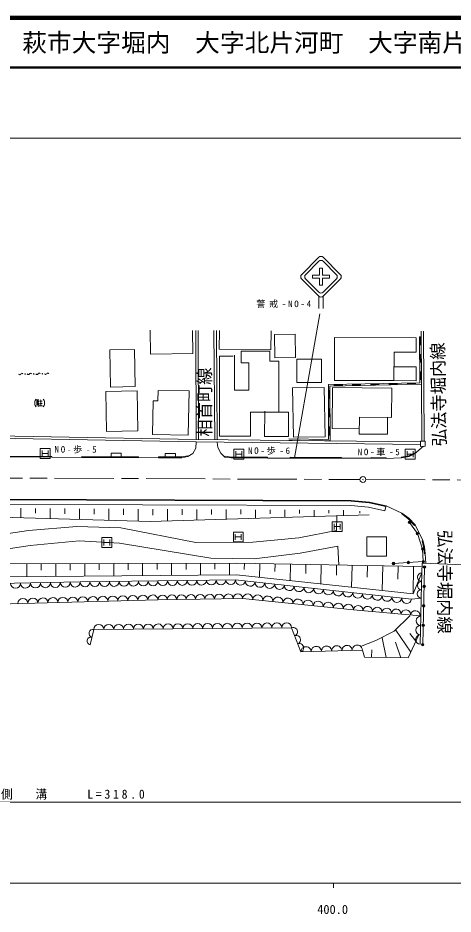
# Model space of a CAD drawing. Units: millimetres, scale not verified. Extents: x 40000 to 680000, y 20000 to 380000.
# Drawn here: x 404143 to 492230, y 198715 to 380000 of the extents above; entities that cross this region are included whole.
import ezdxf
from ezdxf.enums import TextEntityAlignment as Align

# ---------------------------------------------------------------- set-up
doc = ezdxf.new("R2010")
doc.units = ezdxf.units.MM
doc.header["$LTSCALE"] = 1000
doc.linetypes.add('CHAIN', pattern=[18.5, 12, -1.5, 3.5, -1.5])
for name, color, linetype, lineweight in [('M-BGD', 7, 'Continuous', 13), ('M-BMK', 2, 'CHAIN', 13), ('M-BMK-SRVR', 3, 'Continuous', 13), ('M-STR-HTXT', 7, 'Continuous', 13), ('M-STR-STRC', 7, 'Continuous', 13), ('M-TTL', 2, 'Continuous', 140), ('M-TTL-BAND', 7, 'Continuous', 13), ('M-TTL-LINE', 7, 'Continuous', 50)]:
    doc.layers.add(name, color=color, linetype=linetype, lineweight=lineweight)
doc.layers.add('M-BGD-HTXT', color=7, linetype='Continuous')
doc.layers.add('M-TTL-TXT', color=7, linetype='Continuous')
doc.styles.add('ＭＳ ゴシック', font='')
doc.styles.get('ＭＳ ゴシック').set_extended_font_data('MS Gothic')

msp = doc.modelspace()

# ---------------------------------------------------------------- hatches: boundary and pattern name
at = {"layer": 'M-BGD'}
for points in [[(485765, 313746), (485754, 315488), (485454, 315486), (485465, 313744)], [(485788, 310262), (485777, 312004), (485477, 312002), (485488, 310260)], [(485812, 306778), (485800, 308520), (485500, 308518), (485512, 306776)], [(467298, 302903), (467291, 304751), (466991, 304749), (466998, 302902)], [(468066, 305542), (469919, 305578), (469913, 305878), (468060, 305842)], [(471772, 305614), (473625, 305651), (473619, 305950), (471766, 305914)], [(475478, 305687), (477331, 305723), (477325, 306023), (475472, 305987)], [(479184, 305759), (481037, 305795), (481031, 306095), (479178, 306059)], [(482890, 305831), (484743, 305867), (484737, 306167), (482884, 306131)], [(467314, 299208), (467306, 301055), (467006, 301054), (467014, 299206)], [(467329, 295512), (467322, 297360), (467022, 297358), (467029, 295511)], [(458982, 294526), (461282, 294501), (461285, 294801), (458985, 294825)], [(463582, 294476), (465882, 294451), (465885, 294751), (463585, 294776)]]:
    msp.add_hatch(color=256, dxfattribs=at).paths.add_polyline_path(points)

# ---------------------------------------------------------------- linework, layer by layer
for p, q in [((440129, 316793), (440222, 294727)), ((440629, 316795), (440722, 294729)), ((443977, 294678), (443834, 316773)), ((444477, 294681), (444334, 316776)), ((455419, 316732), (455370, 312881)), ((485754, 315487), (485454, 315485)), ((485516, 306182), (485454, 315485)), ((485746, 316612), (485894, 294383)), ((485818, 305888), (485754, 315487)), ((486246, 316616), (486394, 294404)), ((449321, 310232), (449322, 312559)), ((455136, 312557), (449322, 312559)), ((455135, 310549), (455136, 312557)), ((480277, 312408), (480258, 306620)), ((484778, 312393), (480277, 312408)), ((447741, 311558), (444967, 311558)), ((447989, 304697), (447991, 311794)), ((450900, 310231), (449321, 310232)), ((450899, 304696), (450900, 310231)), ((456969, 310549), (455135, 310549)), ((456966, 300255), (456969, 310549)), ((484768, 309385), (480267, 309400)), ((432488, 302522), (432529, 304653)), ((432529, 304653), (438781, 304531)), ((450899, 304696), (447989, 304697)), ((466986, 305821), (485516, 306182)), ((467033, 294739), (466986, 305821)), ((467288, 305527), (485818, 305888)), ((467334, 294436), (467288, 305527)), ((408187, 302746), (408187, 302026)), ((408747, 302746), (408867, 302506)), ((407987, 302506), (408387, 302506)), ((407987, 302266), (408387, 302266)), ((407987, 301866), (407987, 301626)), ((408067, 301866), (408107, 301666)), ((408147, 301866), (408227, 301706)), ((408227, 301906), (408307, 301746)), ((409107, 301506), (408467, 301506)), ((408507, 302506), (409067, 302506)), ((408547, 302026), (409027, 302026)), ((408787, 302506), (408787, 301506)), ((431530, 302540), (432488, 302522)), ((451202, 300257), (458884, 300255)), ((454090, 295349), (454091, 300421)), ((458883, 295347), (458884, 300255)), ((478978, 299181), (478948, 295768)), ((454090, 295349), (458883, 295347)), ((458982, 294525), (467334, 294436)), ((458985, 294825), (467033, 294739)), ((484384, 291923), (484447, 291787)), ((486219, 293351), (484447, 291787)), ((411025, 291118), (411025, 291268)), ((417059, 291104), (411025, 291118)), ((417059, 291254), (428578, 291217)), ((417059, 291254), (417059, 291104)), ((417059, 291104), (428578, 291067)), ((428578, 291067), (428578, 291217)), ((432634, 291038), (428578, 291067)), ((432634, 291188), (432634, 291038)), ((438544, 291246), (438517, 291394)), ((446056, 291174), (446079, 291322)), ((454634, 291123), (454634, 290973)), ((459242, 290967), (454634, 290973)), ((459242, 290967), (459243, 291117)), ((459242, 290967), (469662, 290925)), ((459243, 291117), (469663, 291075)), ((469663, 291075), (469662, 290925)), ((475654, 290911), (469662, 290925)), ((475654, 290911), (475655, 291061)), ((475654, 290911), (478695, 290879)), ((475655, 291061), (478696, 291029)), ((478696, 291029), (478695, 290879)), ((481770, 291019), (478695, 290879)), ((481770, 291019), (481747, 291167)), ((471606, 282397), (344959, 282823)), ((471605, 282247), (344958, 282673)), ((478432, 280259), (478629, 281137)), ((478629, 281137), (478662, 281284)), ((481850, 279848), (478662, 281284)), ((404730, 280794), (404719, 278911)), ((407700, 280777), (407694, 279800)), ((410670, 280759), (410658, 278737)), ((413640, 280742), (413634, 279696)), ((416610, 280725), (416597, 278564)), ((419580, 280708), (419573, 279592)), ((422550, 280690), (422536, 278390)), ((425520, 280673), (425513, 279488)), ((428489, 280656), (428475, 278217)), ((431459, 280639), (431452, 279400)), ((434429, 280622), (434416, 278249)), ((437399, 280604), (437393, 279470)), ((440369, 280587), (440357, 278425)), ((443339, 280570), (443333, 279541)), ((446309, 280553), (446298, 278600)), ((449279, 280535), (449274, 279612)), ((452249, 280518), (452239, 278776)), ((455219, 280501), (455214, 279683)), ((458189, 280484), (458180, 278952)), ((461159, 280467), (461155, 279753)), ((464129, 280449), (464121, 279128)), ((467099, 280432), (467095, 279824)), ((470068, 280415), (470062, 279304)), ((473374, 280234), (473335, 279817)), ((481850, 279848), (481760, 279728)), ((485009, 275688), (483398, 277957)), ((484441, 277332), (484550, 277435)), ((484550, 277435), (486137, 274273)), ((486068, 272555), (485009, 275688)), ((486137, 274273), (485991, 274241)), ((486202, 270017), (486068, 272555)), ((486445, 271595), (486594, 271613)), ((486594, 271613), (486700, 269695)), ((405950, 269589), (405958, 266947)), ((408880, 269597), (408883, 268284)), ((411809, 269605), (411817, 266997)), ((414738, 269614), (414742, 268318)), ((417668, 269622), (417675, 267047)), ((420597, 269631), (420601, 268351)), ((423526, 269639), (423534, 267097)), ((426456, 269647), (426459, 268385)), ((429385, 269656), (429392, 267147)), ((432315, 269664), (432318, 268418)), ((435244, 269673), (435251, 267197)), ((438173, 269681), (438177, 268452)), ((441103, 269689), (441110, 267247)), ((444032, 269698), (444035, 268485)), ((446961, 269706), (446968, 267297)), ((449982, 269681), (449958, 268411)), ((453095, 269621), (453041, 266811)), ((456208, 269561), (456178, 268021)), ((459320, 269502), (459256, 266151)), ((462433, 269442), (462398, 267631)), ((465546, 269382), (465471, 265490)), ((468658, 269323), (468618, 267241)), ((471771, 269263), (471686, 264830)), ((474883, 269203), (474838, 266852)), ((477996, 269144), (477901, 264170)), ((480167, 269630), (486202, 270017)), ((481109, 269084), (481059, 266462)), ((484221, 269024), (484116, 263509)), ((485915, 267726), (485963, 269728)), ((494449, 269356), (485963, 269728)), ((486092, 253209), (486456, 268919)), ((485915, 267726), (484116, 263509)), ((485797, 262617), (485915, 267726)), ((416758, 265892), (398615, 265534)), ((448207, 266356), (416758, 265892)), ((483817, 262429), (448207, 266356)), ((396049, 261308), (432473, 262279)), ((432473, 262279), (449634, 262558)), ((449634, 262558), (472046, 260260)), ((472046, 260260), (485558, 259018)), ((485573, 253325), (485713, 258981)), ((418775, 253192), (419528, 256286)), ((419528, 256286), (459550, 256650)), ((459550, 256650), (461429, 251734)), ((483649, 251680), (480634, 256172)), ((478693, 250616), (477880, 254625)), ((484722, 253934), (483450, 255462)), ((461429, 251734), (473880, 252132)), ((474275, 250679), (473880, 252132)), ((475748, 250658), (475770, 252201)), ((481639, 250574), (480597, 253688))]:
    msp.add_line(p, q, dxfattribs=at)
for points in [[(439504, 316795), (439576, 312141), (430997, 312009), (430922, 316829)], [(455370, 312881), (444873, 313013), (444920, 316774)], [(480258, 306620), (468218, 306659), (468246, 315331)], [(468246, 315331), (484787, 315277), (484778, 312393)], [(444967, 311558), (444963, 295366), (451200, 295365), (451202, 300257)], [(484768, 309385), (484759, 306605), (480258, 306620)], [(404283, 307964), (404394, 307860), (404504, 307826), (404613, 307862), (404721, 307968), (404830, 308074), (404939, 308110), (405049, 308076), (405159, 307972)], [(406035, 307980), (406145, 307876), (406255, 307842), (406364, 307878), (406473, 307984), (406581, 308090), (406690, 308126), (406800, 308092), (406911, 307988)], [(407786, 307996), (407897, 307892), (408007, 307858), (408116, 307894), (408224, 308000), (408333, 308106), (408442, 308142), (408552, 308108), (408662, 308004)], [(409538, 308012), (409648, 307908), (409758, 307874), (409867, 307910), (409976, 308017), (410084, 308123), (410193, 308159), (410303, 308125), (410413, 308021)], [(473259, 296891), (467770, 296939), (467843, 305232)], [(467843, 305232), (479810, 305126), (479757, 299174)], [(407867, 302866), (407787, 302786), (407667, 302626), (407587, 302426), (407547, 302226), (407547, 301986), (407587, 301786), (407667, 301586), (407787, 301426), (407867, 301346)], [(408387, 302746), (407987, 302746), (407987, 302026), (408387, 302026), (408387, 301546), (408307, 301466), (408187, 301466)], [(409227, 302866), (409307, 302786), (409427, 302626), (409507, 302426), (409547, 302226), (409547, 301986), (409507, 301786), (409427, 301586), (409307, 301426), (409227, 301346)], [(438781, 304531), (438607, 295571), (431398, 295711), (431530, 302540)], [(478948, 295768), (473249, 295818), (473279, 299231), (479757, 299174)], [(485616, 294239), (440222, 294727), (381487, 295807)], [(485637, 293739), (440214, 294227), (381508, 295306)], [(440214, 294227), (440162, 292940), (439583, 291860), (438544, 291246)], [(446056, 291174), (445190, 291953), (444588, 293068), (444467, 294181)], [(379806, 292019), (380588, 291480), (381560, 291194), (411025, 291118)], [(379891, 292142), (380653, 291617), (381582, 291344), (411025, 291268)], [(425076, 291228), (425077, 291928), (422996, 291932), (422995, 291231)], [(436054, 291183), (436055, 291883), (433974, 291887), (433973, 291186)], [(481747, 291167), (483281, 291411), (484384, 291923)], [(432634, 291188), (437330, 291181), (438517, 291394)], [(432634, 291038), (437343, 291031), (438544, 291246)], [(446056, 291174), (447293, 290978), (454634, 290973)], [(446079, 291322), (447304, 291128), (454634, 291123)], [(481770, 291019), (483325, 291267), (484447, 291787)], [(478432, 280259), (475117, 281005), (471560, 281347), (344955, 281773)], [(354006, 281742), (354170, 277465), (368615, 274834), (376413, 274152), (382099, 273956), (397215, 274961), (406307, 276304), (416088, 277107), (424981, 276879), (440127, 273898), (451681, 273949), (461012, 274824), (468622, 276308), (468699, 279264)], [(478629, 281137), (475260, 281895), (471591, 282248)], [(478662, 281284), (475283, 282043), (471606, 282397)], [(475256, 279458), (430924, 278145), (358872, 280250)], [(484441, 277332), (483156, 278685), (481760, 279728)], [(484550, 277435), (483256, 278798), (481850, 279848)], [(469119, 269314), (468875, 273117), (461250, 271700), (451960, 270594), (443197, 270743), (424721, 273769), (416560, 274239), (406602, 273275), (397154, 271876), (381972, 270702), (376288, 270936), (368256, 271851), (353608, 274412), (353496, 273284), (342980, 272993)], [(486445, 271595), (486272, 272979), (485991, 274241)], [(486594, 271613), (486420, 273004), (486137, 274273)], [(343999, 266983), (348966, 270026), (359796, 270262), (383045, 269705), (398627, 269568), (448426, 269710), (485778, 268994)], [(484138, 263507), (448356, 267309), (386447, 266780), (376732, 264934), (362771, 266519), (347457, 266540), (344426, 265990)], [(483817, 262429), (485797, 262617), (485713, 258981)], [(483470, 259020), (480315, 255976), (476625, 254071), (473471, 252839)], [(485259, 255061), (483112, 250553), (474275, 250679)]]:
    msp.add_lwpolyline(points, dxfattribs=at)
for points in [[(460289, 316038), (460357, 311295), (456182, 311235), (456113, 315978)], [(427723, 312953), (427886, 305442), (422894, 305334), (422731, 312845)], [(465573, 310940), (465577, 306242), (460620, 306238), (460616, 310936)], [(466150, 305270), (466321, 295281), (459903, 295170), (459731, 305160)], [(428275, 304538), (428428, 296462), (422107, 296342), (421954, 304418)], [(486553, 294411), (486597, 293368), (485655, 293327), (485610, 294371)], [(478725, 271091), (474767, 271114), (474789, 275033), (478747, 275010)]]:
    msp.add_lwpolyline(points, close=True, dxfattribs=at)
for centre, radius in [((405597, 307976), 52.5), ((405597, 307976), 35), ((405597, 307976), 17.5), ((405597, 307976), 1.8), ((407348, 307992), 52.5), ((407348, 307992), 35), ((407348, 307992), 17.5), ((407348, 307992), 1.8), ((409100, 308008), 52.5), ((409100, 308008), 35), ((409100, 308008), 17.5), ((409100, 308008), 1.8), ((483398, 277957), 250), ((483398, 277957), 220), ((483398, 277957), 190), ((483398, 277957), 160), ((483398, 277957), 130), ((483398, 277957), 100), ((483398, 277957), 70), ((483398, 277957), 40), ((483398, 277957), 10), ((485009, 275688), 250), ((485009, 275688), 220), ((485009, 275688), 190), ((485009, 275688), 160), ((485009, 275688), 130), ((485009, 275688), 100), ((485009, 275688), 70), ((485009, 275688), 40), ((485009, 275688), 10), ((486068, 272555), 250), ((486068, 272555), 220), ((486068, 272555), 190), ((486068, 272555), 160), ((486068, 272555), 130), ((486068, 272555), 100), ((486068, 272555), 70), ((486068, 272555), 40), ((486068, 272555), 10), ((486202, 270017), 250), ((486202, 270017), 220), ((486202, 270017), 190), ((486202, 270017), 160), ((486202, 270017), 130), ((486202, 270017), 100), ((480167, 269630), 250), ((480167, 269630), 220), ((480167, 269630), 190), ((480167, 269630), 160), ((480167, 269630), 130), ((480167, 269630), 100), ((480167, 269630), 70), ((480167, 269630), 40), ((480167, 269630), 10), ((483185, 269824), 250), ((483185, 269824), 220), ((483185, 269824), 190), ((483185, 269824), 160), ((483185, 269824), 130), ((483185, 269824), 100), ((483185, 269824), 70), ((483185, 269824), 40), ((483185, 269824), 10), ((486202, 270017), 70), ((486202, 270017), 40), ((486202, 270017), 10), ((486456, 268919), 250), ((486456, 268919), 220), ((486456, 268919), 190), ((486456, 268919), 160), ((486456, 268919), 130), ((486456, 268919), 100), ((486456, 268919), 70), ((486456, 268919), 40), ((486456, 268919), 10), ((486365, 264991), 250), ((486365, 264991), 220), ((486365, 264991), 190), ((486365, 264991), 160), ((486365, 264991), 130), ((486365, 264991), 100), ((486365, 264991), 70), ((486365, 264991), 40), ((486365, 264991), 10), ((486274, 261064), 250), ((486274, 261064), 220), ((486274, 261064), 190), ((486274, 261064), 160), ((486274, 261064), 130), ((486274, 261064), 100), ((486274, 261064), 70), ((486274, 261064), 40), ((486274, 261064), 10), ((486183, 257136), 250), ((486183, 257136), 220), ((486183, 257136), 190), ((486183, 257136), 160), ((486183, 257136), 130), ((486183, 257136), 100), ((486183, 257136), 70), ((486183, 257136), 40), ((486183, 257136), 10), ((486092, 253209), 250), ((486092, 253209), 220), ((486092, 253209), 190), ((486092, 253209), 160), ((486092, 253209), 130), ((486092, 253209), 100), ((486092, 253209), 70), ((486092, 253209), 40), ((486092, 253209), 10)]:
    msp.add_circle(centre, radius, dxfattribs=at)
for centre, radius, start, end in [((485896, 266875), 852, 88.67366, 268.67366), ((403655, 265633), 1008, 181.1291, 1.1291), ((405670, 265673), 1008, 181.1291, 1.1291), ((407686, 265713), 1008, 181.1291, 1.1291), ((409702, 265753), 1008, 181.1291, 1.1291), ((411718, 265792), 1008, 181.1291, 1.1291), ((413734, 265832), 1008, 181.1291, 1.1291), ((415750, 265872), 1008, 181.1291, 1.1291), ((417740, 265906), 983, 180.84528, 0.84528), ((419706, 265935), 983, 180.84528, 0.84528), ((421672, 265964), 983, 180.84528, 0.84528), ((423637, 265993), 983, 180.84528, 0.84528), ((425603, 266022), 983, 180.84528, 0.84528), ((427568, 266051), 983, 180.84528, 0.84528), ((429534, 266080), 983, 180.84528, 0.84528), ((431499, 266109), 983, 180.84528, 0.84528), ((433465, 266138), 983, 180.84528, 0.84528), ((435431, 266167), 983, 180.84528, 0.84528), ((437396, 266196), 983, 180.84528, 0.84528), ((439362, 266225), 983, 180.84528, 0.84528), ((441327, 266254), 983, 180.84528, 0.84528), ((443293, 266283), 983, 180.84528, 0.84528), ((445258, 266312), 983, 180.84528, 0.84528), ((447224, 266341), 983, 180.84528, 0.84528), ((449196, 266247), 995, 173.70822, 353.70822), ((451174, 266028), 995, 173.70822, 353.70822), ((453153, 265810), 995, 173.70822, 353.70822), ((455131, 265592), 995, 173.70822, 353.70822), ((457109, 265374), 995, 173.70822, 353.70822), ((459088, 265156), 995, 173.70822, 353.70822), ((461066, 264938), 995, 173.70822, 353.70822), ((463044, 264720), 995, 173.70822, 353.70822), ((485856, 265171), 852, 88.67366, 268.67366), ((417296, 261874), 1012, 1.52744, 181.52744), ((419320, 261928), 1012, 1.52744, 181.52744), ((421343, 261982), 1012, 1.52744, 181.52744), ((423367, 262036), 1012, 1.52744, 181.52744), ((425390, 262090), 1012, 1.52744, 181.52744), ((427414, 262144), 1012, 1.52744, 181.52744), ((429437, 262198), 1012, 1.52744, 181.52744), ((431461, 262252), 1012, 1.52744, 181.52744), ((433426, 262295), 954, 0.92936, 180.92936), ((435333, 262326), 954, 0.92936, 180.92936), ((437240, 262357), 954, 0.92936, 180.92936), ((439147, 262387), 954, 0.92936, 180.92936), ((441053, 262418), 954, 0.92936, 180.92936), ((442960, 262449), 954, 0.92936, 180.92936), ((444867, 262480), 954, 0.92936, 180.92936), ((446774, 262511), 954, 0.92936, 180.92936), ((448681, 262542), 954, 0.92936, 180.92936), ((450653, 262453), 1024, 354.14579, 174.14579), ((452690, 262244), 1024, 354.14579, 174.14579), ((454728, 262035), 1024, 354.14579, 174.14579), ((465023, 264502), 995, 173.70822, 353.70822), ((467001, 264283), 995, 173.70822, 353.70822), ((468979, 264065), 995, 173.70822, 353.70822), ((470958, 263847), 995, 173.70822, 353.70822), ((472936, 263629), 995, 173.70822, 353.70822), ((474915, 263411), 995, 173.70822, 353.70822), ((476893, 263193), 995, 173.70822, 353.70822), ((478871, 262975), 995, 173.70822, 353.70822), ((480850, 262757), 995, 173.70822, 353.70822), ((485817, 263468), 852, 88.67366, 268.67366), ((405155, 261551), 1012, 1.52744, 181.52744), ((407178, 261605), 1012, 1.52744, 181.52744), ((409202, 261659), 1012, 1.52744, 181.52744), ((411225, 261713), 1012, 1.52744, 181.52744), ((413249, 261767), 1012, 1.52744, 181.52744), ((415272, 261821), 1012, 1.52744, 181.52744), ((456765, 261826), 1024, 354.14579, 174.14579), ((458803, 261618), 1024, 354.14579, 174.14579), ((460840, 261409), 1024, 354.14579, 174.14579), ((462877, 261200), 1024, 354.14579, 174.14579), ((464915, 260991), 1024, 354.14579, 174.14579), ((466952, 260782), 1024, 354.14579, 174.14579), ((468990, 260573), 1024, 354.14579, 174.14579), ((471027, 260364), 1024, 354.14579, 174.14579), ((473011, 260171), 969, 354.74988, 174.74988), ((482828, 262538), 995, 173.70822, 353.70822), ((474941, 259994), 969, 354.74988, 174.74988), ((476872, 259816), 969, 354.74988, 174.74988), ((478802, 259639), 969, 354.74988, 174.74988), ((480732, 259461), 969, 354.74988, 174.74988), ((482662, 259284), 969, 354.74988, 174.74988), ((484593, 259107), 969, 354.74988, 174.74988), ((436537, 256441), 1001, 0.52144, 180.52144), ((438539, 256459), 1001, 0.52144, 180.52144), ((440540, 256477), 1001, 0.52144, 180.52144), ((442541, 256495), 1001, 0.52144, 180.52144), ((444542, 256514), 1001, 0.52144, 180.52144), ((446543, 256532), 1001, 0.52144, 180.52144), ((448544, 256550), 1001, 0.52144, 180.52144), ((450545, 256568), 1001, 0.52144, 180.52144), ((452546, 256587), 1001, 0.52144, 180.52144), ((454548, 256605), 1001, 0.52144, 180.52144), ((456549, 256623), 1001, 0.52144, 180.52144), ((458550, 256641), 1001, 0.52144, 180.52144), ((485689, 258038), 943, 88.58522, 268.58522), ((419340, 255513), 796, 76.32563, 256.32563), ((420528, 256295), 1001, 0.52144, 180.52144), ((422530, 256313), 1001, 0.52144, 180.52144), ((424531, 256332), 1001, 0.52144, 180.52144), ((426532, 256350), 1001, 0.52144, 180.52144), ((428533, 256368), 1001, 0.52144, 180.52144), ((430534, 256386), 1001, 0.52144, 180.52144), ((432535, 256404), 1001, 0.52144, 180.52144), ((434536, 256423), 1001, 0.52144, 180.52144), ((459863, 255831), 877, 290.90778, 110.90778), ((485643, 256153), 943, 88.58522, 268.58522), ((418963, 253965), 796, 76.32563, 256.32563), ((460490, 254192), 877, 290.90778, 110.90778), ((485596, 254267), 943, 88.58522, 268.58522), ((461116, 252553), 877, 290.90778, 110.90778), ((462466, 251767), 1038, 1.8315, 181.8315), ((464542, 251833), 1038, 1.8315, 181.8315), ((466617, 251900), 1038, 1.8315, 181.8315), ((468692, 251966), 1038, 1.8315, 181.8315), ((470767, 252032), 1038, 1.8315, 181.8315), ((472843, 252099), 1038, 1.8315, 181.8315)]:
    msp.add_arc(centre, radius, start, end, dxfattribs=at)
at = {"layer": 'M-BMK'}
for p, q in [((374580, 287023), (473379, 286618)), ((474579, 286613), (573378, 286208))]:
    msp.add_line(p, q, dxfattribs=at)
at = {"layer": 'M-BMK-SRVR'}
for radius in [600, 24]:
    msp.add_circle((473979, 286616), radius, dxfattribs=at)
at = {"layer": 'M-STR-HTXT'}
for p, q in [((150985, 355695), (574183, 355695)), ((256546, 221361), (573773, 221361))]:
    msp.add_line(p, q, dxfattribs=at)
at = {"layer": 'M-STR-STRC'}
for p, q in [((465086, 331589), (461553, 328056)), ((462367, 328056), (465086, 330775)), ((465901, 331589), (469434, 328056)), ((465901, 330775), (468619, 328056)), ((465171, 327971), (465171, 329377)), ((465171, 329377), (465816, 329377)), ((465816, 327971), (465816, 329377)), ((461553, 327242), (465086, 323708)), ((462367, 327242), (465086, 324523)), ((463766, 327971), (465171, 327971)), ((463766, 327326), (463766, 327971)), ((463766, 327326), (465171, 327326)), ((465171, 327326), (465171, 325921)), ((467221, 327971), (465816, 327971)), ((467221, 327326), (465816, 327326)), ((465816, 327326), (465816, 325921)), ((469434, 327242), (465901, 323708)), ((465901, 324523), (468619, 327242)), ((467221, 327326), (467221, 327971)), ((465816, 325921), (465171, 325921)), ((465086, 323708), (465086, 321225)), ((465901, 323708), (465901, 321225)), ((460119, 291017), (465245, 320110)), ((409044, 292494), (409044, 291294)), ((409044, 291894), (410244, 291894)), ((410244, 292494), (410244, 291294)), ((448283, 292351), (448283, 291151)), ((449483, 292351), (449483, 291151)), ((482921, 292366), (482921, 291166)), ((484121, 292366), (484121, 291166)), ((448283, 291751), (449483, 291751)), ((482921, 291766), (484121, 291766)), ((468162, 277691), (468162, 276491)), ((469362, 277691), (469362, 276491)), ((448151, 275596), (448151, 274396)), ((449351, 275596), (449351, 274396)), ((468162, 277091), (469362, 277091)), ((421526, 274476), (421526, 273276)), ((421526, 273876), (422726, 273876)), ((422726, 274476), (422726, 273276)), ((448151, 274996), (449351, 274996))]:
    msp.add_line(p, q, dxfattribs=at)
for points in [[(408644, 290894), (408644, 292894), (410644, 292894), (410644, 290894)], [(447883, 290751), (447883, 292751), (449883, 292751), (449883, 290751)], [(482521, 290766), (482521, 292766), (484521, 292766), (484521, 290766)], [(467762, 276091), (467762, 278091), (469762, 278091), (469762, 276091)], [(447751, 273996), (447751, 275996), (449751, 275996), (449751, 273996)], [(421126, 272876), (421126, 274876), (423126, 274876), (423126, 272876)]]:
    msp.add_lwpolyline(points, close=True, dxfattribs=at)
for centre, start, end in [((465493, 331182), 45, 135), ((465493, 330368), 44.99982, 135), ((461960, 327649), 135, 225), ((462775, 327649), 135, 225.00006), ((468212, 327649), 315.00009, 44.99985), ((469027, 327649), 315, 45), ((465493, 324930), 225.00006, 315.00009), ((465493, 324115), 225, 315)]:
    msp.add_arc(centre, 576, start, end, dxfattribs=at)
at = {"layer": 'M-TTL'}
msp.add_line((680000, 380000), (40000, 380000), dxfattribs=at)
at = {"layer": 'M-TTL-BAND'}
for p, q in [((40000, 205000), (579000, 205000)), ((468000, 205000), (468000, 204000))]:
    msp.add_line(p, q, dxfattribs=at)
at = {"layer": 'M-TTL-LINE'}
msp.add_line((40000, 370000), (680000, 370000), dxfattribs=at)

# ---------------------------------------------------------------- texts
at = {"layer": 'M-BGD-HTXT', "style": 'ＭＳ ゴシック'}
for s, rotation, p in [('弘法寺堀内線', 90.975, (491516, 293381)), ('相首町線', 90.237, (444028, 295302)), ('弘法寺堀内線', 269.744, (488540, 276427))]:
    msp.add_text(s, height=2566, rotation=rotation, dxfattribs=at).set_placement(p, align=Align.BOTTOM_LEFT)
at = {"layer": 'M-STR-HTXT', "insert": (400722, 221861), "char_height": 1833, "attachment_point": 7, "style": 'ＭＳ ゴシック'}
msp.add_mtext('\\T1.47;\\W0.95;側\u3000溝\u3000\u3000L=318.0', dxfattribs=at)
at = {"layer": 'M-STR-STRC', "char_height": 1320, "attachment_point": 7, "style": 'ＭＳ ゴシック'}
for s, insert in [('\\T1.4;警戒-NO-4', (452395, 321349)), ('\\T1.4;NO-歩-5', (411561, 291891)), ('\\T1.4;NO-歩-6', (450717, 291642)), ('\\T1.4;NO-車-5', (472914, 291392))]:
    msp.add_mtext(s, dxfattribs=dict(at, insert=insert))
at = {"layer": 'M-TTL-BAND', "style": 'ＭＳ ゴシック'}
msp.add_text('400.0', height=1833, dxfattribs=at).set_placement((467844, 198195), align=Align.BOTTOM_CENTER)
at = {"layer": 'M-TTL-TXT', "style": 'ＭＳ ゴシック'}
msp.add_text('萩市大字堀内\u3000大字北片河町\u3000大字南片河町', height=3666, dxfattribs=at).set_placement((405024, 375000), align=Align.MIDDLE_LEFT)

doc.saveas('drawing.dxf')
